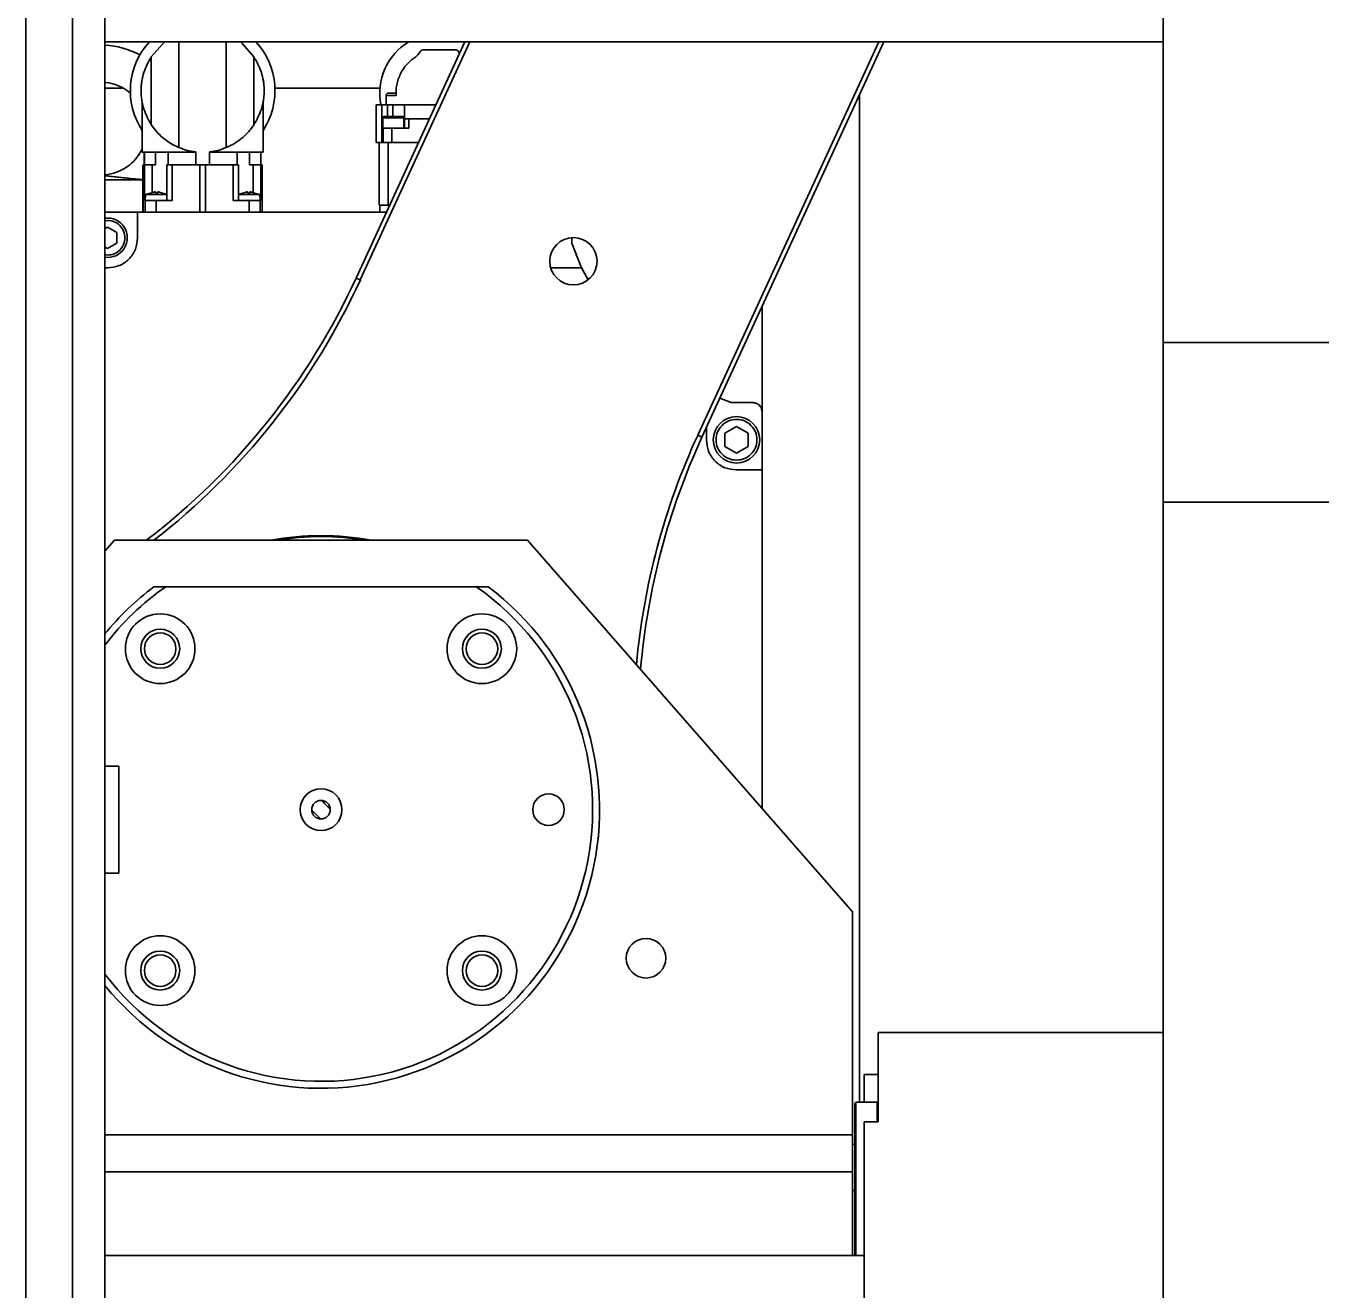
# Model space of a CAD drawing. Header units: millimetres. Extents: x -1052 to 3351, y 0 to 2015.
# Drawn here: x -358.751 to -354.624, y 1690.786 to 1694.812 of the extents above; entities that cross this region are included whole.
import ezdxf

# ---------------------------------------------------------------- set-up
doc = ezdxf.new("R2010")
doc.units = ezdxf.units.MM

msp = doc.modelspace()

# ---------------------------------------------------------------- linework, layer by layer
at = {"color": 7, "linetype": 'Continuous', "lineweight": 35}
for p, q in [((-358.7508, 1685.6647), (-358.7508, 1699.2806)), ((-358.7508, 1685.6647), (-358.7508, 1699.2806)), ((-358.6029, 1685.6377), (-358.6029, 1699.2806)), ((-358.6029, 1685.6377), (-358.6029, 1699.2806)), ((-358.4994, 1697.4982), (-358.4994, 1690.5312)), ((-358.4994, 1697.4982), (-358.4994, 1690.5312)), ((-355.1268, 1696.1521), (-355.1268, 1693.8043)), ((-355.1268, 1696.1521), (-355.1268, 1693.8043)), ((-355.1268, 1694.7617), (-358.4994, 1694.7617)), ((-355.1268, 1694.7617), (-358.4994, 1694.7617)), ((-358.3512, 1694.7138), (-358.3143, 1694.7553)), ((-358.3512, 1694.7138), (-358.3143, 1694.7553)), ((-358.3143, 1694.7553), (-358.3083, 1694.7617)), ((-358.3143, 1694.7553), (-358.3083, 1694.7617)), ((-358.2631, 1694.4248), (-358.2631, 1694.7617)), ((-358.2631, 1694.4248), (-358.2631, 1694.7617)), ((-358.1123, 1694.4248), (-358.1123, 1694.7617)), ((-358.1123, 1694.4248), (-358.1123, 1694.7617)), ((-358.0611, 1694.7553), (-358.0671, 1694.7617)), ((-358.0611, 1694.7553), (-358.0671, 1694.7617)), ((-358.0611, 1694.7553), (-358.0242, 1694.7138)), ((-358.0611, 1694.7553), (-358.0242, 1694.7138)), ((-357.6987, 1694.0092), (-357.3523, 1694.7617)), ((-357.6987, 1694.0092), (-357.3523, 1694.7617)), ((-357.336, 1694.7617), (-357.6853, 1694.003)), ((-357.336, 1694.7617), (-357.6853, 1694.003)), ((-356.6104, 1693.5082), (-356.0333, 1694.7617)), ((-356.6104, 1693.5082), (-356.0333, 1694.7617)), ((-356.017, 1694.7617), (-356.5969, 1693.502)), ((-356.017, 1694.7617), (-356.5969, 1693.502)), ((-358.3512, 1694.7138), (-358.3512, 1694.4975)), ((-358.3512, 1694.7138), (-358.3512, 1694.4975)), ((-358.0242, 1694.4975), (-358.0242, 1694.7138)), ((-358.0242, 1694.4975), (-358.0242, 1694.7138)), ((-357.5018, 1694.72), (-357.4947, 1694.7302)), ((-357.5018, 1694.72), (-357.4947, 1694.7302)), ((-357.372, 1694.7302), (-357.3689, 1694.7257)), ((-357.372, 1694.7302), (-357.3689, 1694.7257)), ((-358.4402, 1694.6138), (-358.4994, 1694.6138)), ((-358.4402, 1694.6138), (-358.4994, 1694.6138)), ((-357.6228, 1694.6138), (-357.9575, 1694.6138)), ((-357.6228, 1694.6138), (-357.9575, 1694.6138)), ((-357.6035, 1694.5909), (-357.6035, 1694.5605)), ((-357.5714, 1694.5909), (-357.6035, 1694.5909)), ((-357.6035, 1694.5909), (-357.6035, 1694.5605)), ((-357.5714, 1694.5909), (-357.6035, 1694.5909)), ((-356.0947, 1691.3841), (-356.0947, 1694.593)), ((-356.0947, 1691.3841), (-356.0947, 1694.593)), ((-358.38, 1694.5678), (-358.38, 1694.4096)), ((-358.38, 1694.5678), (-358.38, 1694.4096)), ((-357.9954, 1694.4096), (-357.9954, 1694.5678)), ((-357.9954, 1694.4096), (-357.9954, 1694.5678)), ((-357.6353, 1694.5605), (-357.6353, 1694.4407)), ((-357.6168, 1694.5605), (-357.6353, 1694.5605)), ((-357.6353, 1694.5605), (-357.6353, 1694.4407)), ((-357.6168, 1694.5605), (-357.6353, 1694.5605)), ((-357.619, 1694.5606), (-357.619, 1694.5605)), ((-357.619, 1694.5606), (-357.619, 1694.5605)), ((-357.6168, 1694.5162), (-357.6168, 1694.5605)), ((-357.5988, 1694.5605), (-357.6168, 1694.5605)), ((-357.6168, 1694.5162), (-357.6168, 1694.5605)), ((-357.5988, 1694.5605), (-357.6168, 1694.5605)), ((-357.5988, 1694.5236), (-357.5988, 1694.5605)), ((-357.5988, 1694.5605), (-357.5822, 1694.5605)), ((-357.5988, 1694.5236), (-357.5988, 1694.5605)), ((-357.5988, 1694.5605), (-357.5822, 1694.5605)), ((-357.5822, 1694.5605), (-357.5822, 1694.5236)), ((-357.5822, 1694.5605), (-357.5813, 1694.5605)), ((-357.5822, 1694.5605), (-357.5822, 1694.5236)), ((-357.5822, 1694.5605), (-357.5813, 1694.5605)), ((-357.5813, 1694.5236), (-357.5813, 1694.5605)), ((-357.5813, 1694.5236), (-357.5813, 1694.5605)), ((-357.5443, 1694.5162), (-357.5443, 1694.5605)), ((-357.5443, 1694.5162), (-357.5443, 1694.5605)), ((-357.6168, 1694.5162), (-357.6168, 1694.4407)), ((-357.6168, 1694.5162), (-357.6168, 1694.4407)), ((-357.6165, 1694.4866), (-357.6165, 1694.5162)), ((-357.6165, 1694.4866), (-357.6165, 1694.5162)), ((-357.6131, 1694.5199), (-357.6131, 1694.4861)), ((-357.5465, 1694.5199), (-357.6131, 1694.5199)), ((-357.6131, 1694.5199), (-357.6131, 1694.4861)), ((-357.5465, 1694.5199), (-357.6131, 1694.5199)), ((-357.5465, 1694.4861), (-357.5465, 1694.5199)), ((-357.5465, 1694.4861), (-357.5465, 1694.5199)), ((-357.5443, 1694.5162), (-357.5443, 1694.4866)), ((-357.5443, 1694.5162), (-357.5443, 1694.4866)), ((-357.5305, 1694.5162), (-357.5305, 1694.4866)), ((-357.4653, 1694.5162), (-357.5305, 1694.5162)), ((-357.5305, 1694.5162), (-357.5305, 1694.4866)), ((-357.4653, 1694.5162), (-357.5305, 1694.5162)), ((-357.6157, 1694.4866), (-357.6165, 1694.4866)), ((-357.6157, 1694.4866), (-357.6165, 1694.4866)), ((-357.6127, 1694.4407), (-357.6127, 1694.4866)), ((-357.6127, 1694.4866), (-357.6127, 1694.4866)), ((-357.6127, 1694.4407), (-357.6127, 1694.4866)), ((-357.6127, 1694.4866), (-357.6127, 1694.4866)), ((-357.5852, 1694.4407), (-357.5852, 1694.4866)), ((-357.5847, 1694.4866), (-357.5852, 1694.4866)), ((-357.5852, 1694.4407), (-357.5852, 1694.4866)), ((-357.5847, 1694.4866), (-357.5852, 1694.4866)), ((-357.5847, 1694.4866), (-357.5795, 1694.4866)), ((-357.5847, 1694.4866), (-357.5795, 1694.4866)), ((-357.5306, 1694.4866), (-357.5795, 1694.4866)), ((-357.5306, 1694.4866), (-357.5795, 1694.4866)), ((-357.6256, 1694.4407), (-357.6353, 1694.4407)), ((-357.6256, 1694.4407), (-357.6353, 1694.4407)), ((-357.6256, 1694.241), (-357.6256, 1694.4407)), ((-357.6256, 1694.241), (-357.6256, 1694.4407)), ((-357.5961, 1694.241), (-357.5961, 1694.4407)), ((-357.5001, 1694.4407), (-357.5961, 1694.4407)), ((-357.5961, 1694.241), (-357.5961, 1694.4407)), ((-357.5001, 1694.4407), (-357.5961, 1694.4407)), ((-358.3745, 1694.3697), (-358.3745, 1694.4097)), ((-358.3745, 1694.3697), (-358.3745, 1694.4097)), ((-358.3734, 1694.4097), (-358.3734, 1694.3697)), ((-358.3734, 1694.4097), (-358.3734, 1694.3697)), ((-358.3375, 1694.3697), (-358.3375, 1694.4097)), ((-358.3375, 1694.3697), (-358.3375, 1694.4097)), ((-358.2973, 1694.3697), (-358.2973, 1694.4097)), ((-358.2973, 1694.3697), (-358.2973, 1694.4097)), ((-358.2099, 1694.3697), (-358.2099, 1694.4109)), ((-358.2099, 1694.3697), (-358.2099, 1694.4109)), ((-358.1655, 1694.4109), (-358.1655, 1694.3697)), ((-358.1655, 1694.4109), (-358.1655, 1694.3697)), ((-358.0781, 1694.3697), (-358.0781, 1694.4097)), ((-358.0781, 1694.3697), (-358.0781, 1694.4097)), ((-358.0379, 1694.4097), (-358.0379, 1694.3697)), ((-358.0379, 1694.4097), (-358.0379, 1694.3697)), ((-358.0021, 1694.3697), (-358.0021, 1694.4097)), ((-358.0021, 1694.3697), (-358.0021, 1694.4097)), ((-358.3778, 1694.3698), (-358.3778, 1694.2189)), ((-358.3778, 1694.3698), (-358.3778, 1694.2189)), ((-358.3776, 1694.3697), (-358.3776, 1694.2189)), ((-358.3735, 1694.3697), (-358.3776, 1694.3697)), ((-358.3776, 1694.3697), (-358.3776, 1694.2189)), ((-358.3735, 1694.3697), (-358.3776, 1694.3697)), ((-358.3735, 1694.2558), (-358.3735, 1694.3697)), ((-358.3735, 1694.2558), (-358.3735, 1694.3697)), ((-358.3375, 1694.3697), (-358.3488, 1694.3697)), ((-358.3488, 1694.281), (-358.3488, 1694.3697)), ((-358.3375, 1694.3697), (-358.3488, 1694.3697)), ((-358.3488, 1694.281), (-358.3488, 1694.3697)), ((-358.3016, 1694.3698), (-358.3016, 1694.2558)), ((-358.3016, 1694.3698), (-358.3016, 1694.2558)), ((-358.2099, 1694.3697), (-358.2847, 1694.3697)), ((-358.2847, 1694.3697), (-358.2847, 1694.2558)), ((-358.2099, 1694.3697), (-358.2847, 1694.3697)), ((-358.2847, 1694.3697), (-358.2847, 1694.2558)), ((-358.2099, 1694.3697), (-358.1877, 1694.3697)), ((-358.2099, 1694.3697), (-358.1877, 1694.3697)), ((-358.1966, 1694.2189), (-358.1966, 1694.3697)), ((-358.1966, 1694.2189), (-358.1966, 1694.3697)), ((-358.1655, 1694.3697), (-358.1877, 1694.3697)), ((-358.1655, 1694.3697), (-358.1877, 1694.3697)), ((-358.1789, 1694.3697), (-358.1789, 1694.2189)), ((-358.1789, 1694.3697), (-358.1789, 1694.2189)), ((-358.0908, 1694.3697), (-358.1655, 1694.3697)), ((-358.0908, 1694.3697), (-358.1655, 1694.3697)), ((-358.0908, 1694.2558), (-358.0908, 1694.3697)), ((-358.0908, 1694.2558), (-358.0908, 1694.3697)), ((-358.0738, 1694.2558), (-358.0738, 1694.3698)), ((-358.0738, 1694.2558), (-358.0738, 1694.3698)), ((-358.0267, 1694.3697), (-358.0379, 1694.3697)), ((-358.0267, 1694.3697), (-358.0379, 1694.3697)), ((-358.0267, 1694.3697), (-358.0267, 1694.281)), ((-358.0267, 1694.3697), (-358.0267, 1694.281)), ((-357.9979, 1694.3697), (-358.002, 1694.3697)), ((-358.002, 1694.3697), (-358.002, 1694.2558)), ((-357.9979, 1694.3697), (-358.002, 1694.3697)), ((-358.002, 1694.3697), (-358.002, 1694.2558)), ((-357.9979, 1694.2189), (-357.9979, 1694.3697)), ((-357.9979, 1694.2189), (-357.9979, 1694.3697)), ((-357.9977, 1694.2189), (-357.9977, 1694.3698)), ((-357.9977, 1694.2189), (-357.9977, 1694.3698)), ((-358.3775, 1694.3224), (-358.4994, 1694.3224)), ((-358.3775, 1694.3224), (-358.4994, 1694.3224)), ((-358.3695, 1694.2751), (-358.3711, 1694.2558)), ((-358.3695, 1694.2751), (-358.3711, 1694.2558)), ((-358.3534, 1694.2798), (-358.3695, 1694.2751)), ((-358.3534, 1694.2798), (-358.3695, 1694.2751)), ((-358.3016, 1694.2751), (-358.3695, 1694.2751)), ((-358.3016, 1694.2751), (-358.3695, 1694.2751)), ((-358.3534, 1694.2797), (-358.3534, 1694.2798)), ((-358.3534, 1694.2797), (-358.3534, 1694.2798)), ((-358.338, 1694.2838), (-358.338, 1694.2797)), ((-358.338, 1694.2838), (-358.338, 1694.2797)), ((-358.3303, 1694.2797), (-358.338, 1694.2797)), ((-358.3303, 1694.2797), (-358.338, 1694.2797)), ((-358.3303, 1694.2838), (-358.3303, 1694.2797)), ((-358.3303, 1694.2838), (-358.3303, 1694.2797)), ((-358.3016, 1694.2759), (-358.3149, 1694.2798)), ((-358.3149, 1694.2798), (-358.3149, 1694.2797)), ((-358.3016, 1694.2759), (-358.3149, 1694.2798)), ((-358.3149, 1694.2798), (-358.3149, 1694.2797)), ((-358.0605, 1694.2798), (-358.0738, 1694.2759)), ((-358.0605, 1694.2798), (-358.0738, 1694.2759)), ((-358.006, 1694.2751), (-358.0738, 1694.2751)), ((-358.006, 1694.2751), (-358.0738, 1694.2751)), ((-358.0451, 1694.2838), (-358.0451, 1694.2797)), ((-358.0451, 1694.2838), (-358.0451, 1694.2797)), ((-358.0413, 1694.2798), (-358.0451, 1694.2797)), ((-358.0413, 1694.2798), (-358.0451, 1694.2797)), ((-358.0374, 1694.2797), (-358.0413, 1694.2798)), ((-358.0374, 1694.2797), (-358.0413, 1694.2798)), ((-358.0374, 1694.2838), (-358.0374, 1694.2797)), ((-358.0374, 1694.2838), (-358.0374, 1694.2797)), ((-358.006, 1694.2751), (-358.022, 1694.2798)), ((-358.006, 1694.2751), (-358.022, 1694.2798)), ((-358.0043, 1694.2558), (-358.006, 1694.2751)), ((-358.0043, 1694.2558), (-358.006, 1694.2751)), ((-358.4994, 1694.2189), (-357.6022, 1694.2189)), ((-358.4994, 1694.2189), (-357.6022, 1694.2189)), ((-358.4994, 1694.2188), (-358.3948, 1694.2188)), ((-358.4994, 1694.2188), (-358.3948, 1694.2188)), ((-358.3948, 1694.2188), (-358.3948, 1694.1375)), ((-357.6022, 1694.2188), (-358.3948, 1694.2188)), ((-358.3948, 1694.2188), (-358.3948, 1694.1375)), ((-357.6022, 1694.2188), (-358.3948, 1694.2188)), ((-358.3712, 1694.2558), (-358.3735, 1694.2558)), ((-358.3712, 1694.2558), (-358.3735, 1694.2558)), ((-358.3359, 1694.2558), (-358.3711, 1694.2558)), ((-358.3711, 1694.2189), (-358.3711, 1694.2558)), ((-358.3359, 1694.2558), (-358.3711, 1694.2558)), ((-358.3711, 1694.2189), (-358.3711, 1694.2558)), ((-358.3359, 1694.2189), (-358.3359, 1694.2558)), ((-358.3359, 1694.2558), (-358.3359, 1694.2558)), ((-358.2847, 1694.2558), (-358.3359, 1694.2558)), ((-358.3359, 1694.2189), (-358.3359, 1694.2558)), ((-358.3359, 1694.2558), (-358.3359, 1694.2558)), ((-358.2847, 1694.2558), (-358.3359, 1694.2558)), ((-358.0413, 1694.2558), (-358.0908, 1694.2558)), ((-358.0413, 1694.2558), (-358.0908, 1694.2558)), ((-358.0413, 1694.2558), (-358.0396, 1694.2558)), ((-358.0413, 1694.2558), (-358.0396, 1694.2558)), ((-358.0396, 1694.2189), (-358.0396, 1694.2558)), ((-358.0043, 1694.2558), (-358.0396, 1694.2558)), ((-358.0396, 1694.2189), (-358.0396, 1694.2558)), ((-358.0043, 1694.2558), (-358.0396, 1694.2558)), ((-358.0043, 1694.2558), (-358.0043, 1694.2558)), ((-358.0043, 1694.2189), (-358.0043, 1694.2558)), ((-358.002, 1694.2558), (-358.0043, 1694.2558)), ((-358.0043, 1694.2558), (-358.0043, 1694.2558)), ((-358.0043, 1694.2189), (-358.0043, 1694.2558)), ((-358.002, 1694.2558), (-358.0043, 1694.2558)), ((-357.6234, 1694.2189), (-357.6234, 1694.241)), ((-357.6234, 1694.2189), (-357.6234, 1694.241)), ((-357.592, 1694.241), (-357.5961, 1694.241)), ((-357.592, 1694.241), (-357.5961, 1694.241)), ((-358.4994, 1694.1913), (-358.491, 1694.193)), ((-358.4994, 1694.1913), (-358.491, 1694.193)), ((-358.4994, 1694.1668), (-358.491, 1694.1717)), ((-358.4994, 1694.1668), (-358.491, 1694.1717)), ((-358.491, 1694.1717), (-358.4614, 1694.1546)), ((-358.491, 1694.1717), (-358.4614, 1694.1546)), ((-358.4614, 1694.1546), (-358.4614, 1694.1204)), ((-358.4614, 1694.1546), (-358.4614, 1694.1204)), ((-357.0118, 1694.1379), (-357.0118, 1694.1204)), ((-357.0118, 1694.1379), (-357.0118, 1694.1204)), ((-357.0117, 1694.138), (-357.0117, 1694.1204)), ((-357.0117, 1694.138), (-357.0117, 1694.1204)), ((-358.491, 1694.1033), (-358.4994, 1694.1082)), ((-358.491, 1694.1033), (-358.4994, 1694.1082)), ((-358.4614, 1694.1204), (-358.491, 1694.1033)), ((-358.4614, 1694.1204), (-358.491, 1694.1033)), ((-357.0118, 1694.1204), (-356.9802, 1694.0413)), ((-357.0118, 1694.1204), (-356.9802, 1694.0413)), ((-357.0117, 1694.1204), (-356.9951, 1694.0787)), ((-357.0117, 1694.1204), (-356.9951, 1694.0787)), ((-358.491, 1694.082), (-358.4994, 1694.0837)), ((-358.491, 1694.082), (-358.4994, 1694.0837)), ((-358.491, 1694.0413), (-358.4994, 1694.0413)), ((-358.491, 1694.0413), (-358.4994, 1694.0413)), ((-356.9802, 1694.0413), (-357.0788, 1694.0413)), ((-356.9802, 1694.0413), (-357.0788, 1694.0413)), ((-356.981, 1694.0433), (-356.9714, 1694.025)), ((-356.981, 1694.0433), (-356.9714, 1694.025)), ((-356.9599, 1694.0035), (-356.9802, 1694.0413)), ((-356.9599, 1694.0035), (-356.9802, 1694.0413)), ((-357.6987, 1694.0092), (-357.6853, 1694.003)), ((-357.6987, 1694.0092), (-357.6853, 1694.003)), ((-356.4054, 1693.9181), (-356.4054, 1693.5827)), ((-356.4054, 1693.9181), (-356.4054, 1693.5827)), ((-356.4053, 1693.5832), (-356.4053, 1693.9182)), ((-356.4053, 1693.5832), (-356.4053, 1693.9182)), ((-355.1268, 1693.8043), (-354.4612, 1693.8043)), ((-355.1268, 1693.2956), (-355.1268, 1693.8043)), ((-355.1268, 1693.8043), (-354.4612, 1693.8043)), ((-355.1268, 1693.2956), (-355.1268, 1693.8043)), ((-356.5395, 1693.6267), (-356.5038, 1693.6125)), ((-356.5395, 1693.6267), (-356.5038, 1693.6125)), ((-356.5038, 1693.6125), (-356.4348, 1693.6125)), ((-356.5038, 1693.6125), (-356.4348, 1693.6125)), ((-356.4052, 1693.5829), (-356.4052, 1693.3979)), ((-356.4052, 1693.5829), (-356.4052, 1693.3979)), ((-356.5828, 1693.5326), (-356.5828, 1693.494)), ((-356.5828, 1693.5326), (-356.5828, 1693.494)), ((-356.5236, 1693.5154), (-356.4867, 1693.5367)), ((-356.5236, 1693.5154), (-356.4867, 1693.5367)), ((-356.4867, 1693.5367), (-356.4497, 1693.5154)), ((-356.4867, 1693.5367), (-356.4497, 1693.5154)), ((-356.5969, 1693.502), (-356.6104, 1693.5082)), ((-356.5969, 1693.502), (-356.6104, 1693.5082)), ((-356.5236, 1693.4727), (-356.5236, 1693.5154)), ((-356.5236, 1693.4727), (-356.5236, 1693.5154)), ((-356.4497, 1693.5154), (-356.4497, 1693.4727)), ((-356.4497, 1693.5154), (-356.4497, 1693.4727)), ((-356.4867, 1693.4513), (-356.5236, 1693.4727)), ((-356.4867, 1693.4513), (-356.5236, 1693.4727)), ((-356.4497, 1693.4727), (-356.4867, 1693.4513)), ((-356.4497, 1693.4727), (-356.4867, 1693.4513)), ((-356.4867, 1693.3979), (-356.4053, 1693.3979)), ((-356.4867, 1693.3979), (-356.4053, 1693.3979)), ((-356.4053, 1693.3979), (-356.4053, 1692.3202)), ((-356.4053, 1693.3979), (-356.4053, 1692.3202)), ((-354.4612, 1693.2956), (-355.1268, 1693.2956)), ((-355.1268, 1693.2956), (-355.1268, 1683.8749)), ((-354.4612, 1693.2956), (-355.1268, 1693.2956)), ((-355.1268, 1693.2956), (-355.1268, 1683.8749)), ((-358.4994, 1693.1389), (-358.4688, 1693.1739)), ((-358.4994, 1693.1389), (-358.4688, 1693.1739)), ((-358.4688, 1693.1739), (-357.1523, 1693.1739)), ((-358.4688, 1693.1739), (-357.1523, 1693.1739)), ((-357.1523, 1693.1739), (-356.1169, 1691.9905)), ((-357.1523, 1693.1739), (-356.1169, 1691.9905)), ((-358.3052, 1693.026), (-357.3159, 1693.026)), ((-358.3052, 1693.026), (-357.3159, 1693.026)), ((-357.3159, 1693.026), (-357.278, 1693.026)), ((-357.3159, 1693.026), (-357.278, 1693.026)), ((-358.4994, 1692.4542), (-358.455, 1692.4542)), ((-358.4994, 1692.4542), (-358.455, 1692.4542)), ((-358.455, 1692.4542), (-358.455, 1692.114)), ((-358.455, 1692.4542), (-358.455, 1692.114)), ((-358.455, 1692.114), (-358.4994, 1692.114)), ((-358.455, 1692.114), (-358.4994, 1692.114)), ((-356.1169, 1691.2805), (-356.1169, 1691.9905)), ((-356.1169, 1691.2805), (-356.1169, 1691.9905)), ((-356.0355, 1691.6059), (-355.1268, 1691.6059)), ((-356.0355, 1691.3213), (-356.0355, 1691.6059)), ((-356.0355, 1691.6059), (-355.1268, 1691.6059)), ((-356.0355, 1691.3213), (-356.0355, 1691.6059)), ((-356.0355, 1691.4728), (-356.0799, 1691.4728)), ((-356.0799, 1691.3841), (-356.0799, 1691.4728)), ((-356.0355, 1691.4728), (-356.0799, 1691.4728)), ((-356.0799, 1691.3841), (-356.0799, 1691.4728)), ((-356.1065, 1691.3841), (-356.1095, 1691.3811)), ((-356.1065, 1691.3841), (-356.1095, 1691.3811)), ((-356.1095, 1690.8959), (-356.1095, 1691.3811)), ((-356.1095, 1690.8959), (-356.1095, 1691.3811)), ((-356.0385, 1691.3841), (-356.1065, 1691.3841)), ((-356.1065, 1691.3841), (-356.1065, 1690.8959)), ((-356.0385, 1691.3841), (-356.1065, 1691.3841)), ((-356.1065, 1691.3841), (-356.1065, 1690.8959)), ((-356.0355, 1691.3811), (-356.0385, 1691.3841)), ((-356.0385, 1691.3213), (-356.0385, 1691.3841)), ((-356.0355, 1691.3811), (-356.0385, 1691.3841)), ((-356.0385, 1691.3213), (-356.0385, 1691.3841)), ((-356.0799, 1691.3213), (-356.0799, 1690.6001)), ((-356.0799, 1691.3213), (-356.0355, 1691.3213)), ((-356.0799, 1691.3213), (-356.0799, 1690.6001)), ((-356.0799, 1691.3213), (-356.0355, 1691.3213)), ((-358.4994, 1691.2805), (-356.1169, 1691.2805)), ((-358.4994, 1691.2805), (-356.1169, 1691.2805)), ((-356.1169, 1691.1622), (-356.1169, 1691.2805)), ((-356.1169, 1691.1622), (-356.1169, 1691.2805)), ((-356.1169, 1691.2509), (-356.1095, 1691.2509)), ((-356.1169, 1691.2509), (-356.1095, 1691.2509)), ((-358.4994, 1691.1622), (-356.1169, 1691.1622)), ((-358.4994, 1691.1622), (-356.1169, 1691.1622)), ((-356.1169, 1691.1622), (-356.1169, 1690.8959)), ((-356.1169, 1691.1622), (-356.1169, 1690.8959)), ((-356.1095, 1691.103), (-356.1169, 1691.103)), ((-356.1095, 1691.103), (-356.1169, 1691.103)), ((-358.4994, 1690.8959), (-356.0799, 1690.8959)), ((-358.4994, 1690.8959), (-356.0799, 1690.8959))]:
    msp.add_line(p, q, dxfattribs=at)
for centre, radius in [((-357.0064, 1694.0627), 0.0754), ((-357.0064, 1694.0627), 0.0754), ((-356.4867, 1693.494), 0.074), ((-356.4867, 1693.494), 0.074), ((-358.323, 1692.8285), 0.1109), ((-358.323, 1692.8285), 0.1109), ((-357.298, 1692.8285), 0.1109), ((-357.298, 1692.8285), 0.1109), ((-358.323, 1692.8285), 0.0621), ((-358.323, 1692.8285), 0.0621), ((-358.323, 1692.8285), 0.0503), ((-358.323, 1692.8285), 0.0503), ((-357.298, 1692.8285), 0.0621), ((-357.298, 1692.8285), 0.0621), ((-357.298, 1692.8285), 0.0503), ((-357.298, 1692.8285), 0.0503), ((-357.8105, 1692.3159), 0.0666), ((-357.8105, 1692.3159), 0.0666), ((-357.0857, 1692.3159), 0.0503), ((-357.0857, 1692.3159), 0.0503), ((-357.8105, 1692.3159), 0.0296), ((-357.8105, 1692.3159), 0.0296), ((-358.323, 1691.8034), 0.1109), ((-358.323, 1691.8034), 0.1109), ((-357.298, 1691.8034), 0.1109), ((-357.298, 1691.8034), 0.1109), ((-358.323, 1691.8034), 0.0621), ((-358.323, 1691.8034), 0.0621), ((-357.298, 1691.8034), 0.0621), ((-357.298, 1691.8034), 0.0621), ((-356.7751, 1691.8426), 0.0629), ((-356.7751, 1691.8426), 0.0629), ((-358.323, 1691.8034), 0.0503), ((-358.323, 1691.8034), 0.0503), ((-357.298, 1691.8034), 0.0503), ((-357.298, 1691.8034), 0.0503)]:
    msp.add_circle(centre, radius, dxfattribs=at)
for centre, radius, start, end in [((-358.1877, 1694.6057), 0.2304, 137.3586, 213.4132), ((-358.1877, 1694.6057), 0.2304, 137.3586, 213.4132), ((-358.1877, 1694.6057), 0.2304, 326.5868, 42.6414), ((-358.1877, 1694.6057), 0.2304, 326.5868, 42.6414), ((-357.4333, 1694.5983), 0.1901, 120.6922, 191.4947), ((-357.4333, 1694.5983), 0.1901, 120.6922, 191.4947), ((-358.5131, 1694.4851), 0.2663, 61.9005, 87.0356), ((-358.5131, 1694.4851), 0.2663, 61.9005, 87.0356), ((-358.5131, 1694.4851), 0.1479, 49.9659, 84.6587), ((-358.5131, 1694.4851), 0.1479, 49.9659, 84.6587), ((-357.5961, 1694.5909), 0.0074, 90, 180), ((-357.5961, 1694.5909), 0.0074, 90, 180), ((-357.6094, 1694.5199), 0.0037, 90, 180), ((-357.6094, 1694.5199), 0.0037, 90, 180), ((-357.5502, 1694.5199), 0.0037, 0, 90), ((-357.5502, 1694.5199), 0.0037, 0, 90), ((-358.5131, 1694.4851), 0.1479, 275.3413, 334.1581), ((-358.5131, 1694.4851), 0.1479, 275.3413, 334.1581), ((-358.491, 1694.1375), 0.0629, 262.3044, 97.6956), ((-358.491, 1694.1375), 0.0629, 262.3044, 97.6956), ((-359.7142, 1694.937), 2.2188, 307.3791, 335.2818), ((-359.7142, 1694.937), 2.2188, 307.3791, 335.2818), ((-359.7142, 1694.937), 2.2336, 307.873, 335.2818), ((-359.7142, 1694.937), 2.2336, 307.873, 335.2818), ((-354.5814, 1692.5742), 2.2336, 155.2818, 174.7711), ((-354.5814, 1692.5742), 2.2336, 155.2818, 174.7711), ((-354.5814, 1692.5742), 2.2188, 155.2818, 175.1357), ((-354.5814, 1692.5742), 2.2188, 155.2818, 175.1357), ((-357.8105, 1692.3159), 0.8727, 90, 100.564), ((-357.8105, 1692.3159), 0.8727, 90, 100.564), ((-357.8105, 1692.3159), 0.8727, 79.436, 90), ((-357.8105, 1692.3159), 0.8727, 79.436, 90), ((-357.8105, 1692.3159), 0.8698, 90, 99.4621), ((-357.8105, 1692.3159), 0.8698, 90, 99.4621), ((-357.8105, 1692.3159), 0.8698, 80.5379, 90), ((-357.8105, 1692.3159), 0.8698, 80.5379, 90), ((-357.8105, 1692.3159), 0.8653, 124.8638, 142.7549), ((-357.8105, 1692.3159), 0.8653, 217.2451, 55.1362), ((-357.8105, 1692.3159), 0.8875, 219.0904, 53.1301), ((-357.8105, 1692.3159), 0.8875, 126.8699, 140.9096), ((-357.8105, 1692.3159), 0.8653, 124.8638, 142.7549), ((-357.8105, 1692.3159), 0.8653, 217.2451, 55.1362), ((-357.8105, 1692.3159), 0.8875, 219.0904, 53.1301), ((-357.8105, 1692.3159), 0.8875, 126.8699, 140.9096)]:
    msp.add_arc(centre, radius, start, end, dxfattribs=at)
for points, knots in [([(-358.3512, 1694.4975), (-358.36, 1694.5132), (-358.3729, 1694.5361), (-358.3807, 1694.569), (-358.3833, 1694.5893), (-358.384, 1694.6057), (-358.3833, 1694.622), (-358.3807, 1694.6423), (-358.3729, 1694.6752), (-358.36, 1694.6981), (-358.3512, 1694.7138)], [0, 0, 0, 0, 4.015082, 5.890469, 6.798183, 7.733688, 8.669144, 9.576905, 11.45225, 15.467367, 15.467367, 15.467367, 15.467367]), ([(-358.3512, 1694.4975), (-358.36, 1694.5132), (-358.3729, 1694.5361), (-358.3807, 1694.569), (-358.3833, 1694.5893), (-358.384, 1694.6057), (-358.3833, 1694.622), (-358.3807, 1694.6423), (-358.3729, 1694.6752), (-358.36, 1694.6981), (-358.3512, 1694.7138)], [0, 0, 0, 0, 4.015082, 5.890469, 6.798183, 7.733688, 8.669144, 9.576905, 11.45225, 15.467367, 15.467367, 15.467367, 15.467367]), ([(-358.0242, 1694.7138), (-358.0154, 1694.6981), (-358.0025, 1694.6752), (-357.9948, 1694.6423), (-357.9922, 1694.622), (-357.9915, 1694.6057), (-357.9922, 1694.5893), (-357.9948, 1694.569), (-358.0025, 1694.5361), (-358.0154, 1694.5132), (-358.0242, 1694.4975)], [0, 0, 0, 0, 4.015117, 5.890465, 6.798224, 7.73368, 8.669185, 9.576898, 11.452288, 15.467369, 15.467369, 15.467369, 15.467369]), ([(-358.0242, 1694.7138), (-358.0154, 1694.6981), (-358.0025, 1694.6752), (-357.9948, 1694.6423), (-357.9922, 1694.622), (-357.9915, 1694.6057), (-357.9922, 1694.5893), (-357.9948, 1694.569), (-358.0025, 1694.5361), (-358.0154, 1694.5132), (-358.0242, 1694.4975)], [0, 0, 0, 0, 4.015117, 5.890465, 6.798224, 7.73368, 8.669185, 9.576898, 11.452288, 15.467369, 15.467369, 15.467369, 15.467369]), ([(-357.5062, 1694.7158), (-357.516, 1694.7086), (-357.5358, 1694.6941), (-357.5563, 1694.6647), (-357.5675, 1694.6358), (-357.5717, 1694.6102), (-357.5715, 1694.5972), (-357.5714, 1694.5909)], [0, 0, 0, 0, 2.50878, 5.039583, 7.555206, 8.799618, 9.993466, 9.993466, 9.993466, 9.993466]), ([(-357.5062, 1694.7158), (-357.516, 1694.7086), (-357.5358, 1694.6941), (-357.5563, 1694.6647), (-357.5675, 1694.6358), (-357.5717, 1694.6102), (-357.5715, 1694.5972), (-357.5714, 1694.5909)], [0, 0, 0, 0, 2.50878, 5.039583, 7.555206, 8.799618, 9.993466, 9.993466, 9.993466, 9.993466]), ([(-357.5062, 1694.7158), (-357.5053, 1694.7164), (-357.5037, 1694.7176), (-357.5024, 1694.7192), (-357.5018, 1694.72)], [0, 0, 0, 0, 0.2100292, 0.4089631, 0.4089631, 0.4089631, 0.4089631]), ([(-357.5062, 1694.7158), (-357.5053, 1694.7164), (-357.5037, 1694.7176), (-357.5024, 1694.7192), (-357.5018, 1694.72)], [0, 0, 0, 0, 0.2100292, 0.4089631, 0.4089631, 0.4089631, 0.4089631]), ([(-357.4947, 1694.7302), (-357.494, 1694.7311), (-357.4925, 1694.7329), (-357.4902, 1694.7345), (-357.4879, 1694.7356), (-357.4857, 1694.7364), (-357.4837, 1694.7365), (-357.4826, 1694.7366)], [0, 0, 0, 0, 0.2156937, 0.4782254, 0.5662805, 0.7242734, 0.9631721, 0.9631721, 0.9631721, 0.9631721]), ([(-357.4947, 1694.7302), (-357.494, 1694.7311), (-357.4925, 1694.7329), (-357.4902, 1694.7345), (-357.4879, 1694.7356), (-357.4857, 1694.7364), (-357.4837, 1694.7365), (-357.4826, 1694.7366)], [0, 0, 0, 0, 0.2156937, 0.4782254, 0.5662805, 0.7242734, 0.9631721, 0.9631721, 0.9631721, 0.9631721]), ([(-357.3841, 1694.7366), (-357.4005, 1694.7366), (-357.4333, 1694.7366), (-357.4662, 1694.7366), (-357.4826, 1694.7366)], [0, 0, 0, 0, 3.326863, 6.653734, 6.653734, 6.653734, 6.653734]), ([(-357.3841, 1694.7366), (-357.4005, 1694.7366), (-357.4333, 1694.7366), (-357.4662, 1694.7366), (-357.4826, 1694.7366)], [0, 0, 0, 0, 3.326863, 6.653734, 6.653734, 6.653734, 6.653734]), ([(-357.3841, 1694.7366), (-357.383, 1694.7365), (-357.381, 1694.7364), (-357.3787, 1694.7356), (-357.3765, 1694.7345), (-357.3741, 1694.7329), (-357.3727, 1694.7311), (-357.372, 1694.7302)], [0, 0, 0, 0, 0.2388901, 0.3968616, 0.4849457, 0.7474273, 0.9631831, 0.9631831, 0.9631831, 0.9631831]), ([(-357.3841, 1694.7366), (-357.383, 1694.7365), (-357.381, 1694.7364), (-357.3787, 1694.7356), (-357.3765, 1694.7345), (-357.3741, 1694.7329), (-357.3727, 1694.7311), (-357.372, 1694.7302)], [0, 0, 0, 0, 0.2388901, 0.3968616, 0.4849457, 0.7474273, 0.9631831, 0.9631831, 0.9631831, 0.9631831]), ([(-357.5716, 1694.5983), (-357.5787, 1694.5983), (-357.5928, 1694.5983), (-357.595, 1694.5983), (-357.5961, 1694.5983)], [0, 0, 0, 0, 0.825003, 1.650006, 1.650006, 1.650006, 1.650006]), ([(-357.5716, 1694.5983), (-357.5787, 1694.5983), (-357.5928, 1694.5983), (-357.595, 1694.5983), (-357.5961, 1694.5983)], [0, 0, 0, 0, 0.825003, 1.650006, 1.650006, 1.650006, 1.650006]), ([(-357.5813, 1694.5605), (-357.5764, 1694.5605), (-357.5667, 1694.5605), (-357.5545, 1694.5605), (-357.546, 1694.5605), (-357.5448, 1694.5605), (-357.5443, 1694.5605)], [0, 0, 0, 0, 0.625005, 1.250005, 1.875005, 2.500005, 2.500005, 2.500005, 2.500005]), ([(-357.5813, 1694.5605), (-357.5764, 1694.5605), (-357.5667, 1694.5605), (-357.5545, 1694.5605), (-357.546, 1694.5605), (-357.5448, 1694.5605), (-357.5443, 1694.5605)], [0, 0, 0, 0, 0.625005, 1.250005, 1.875005, 2.500005, 2.500005, 2.500005, 2.500005]), ([(-357.5443, 1694.5605), (-357.5273, 1694.5605), (-357.4968, 1694.5605), (-357.4609, 1694.5605), (-357.4449, 1694.5605)], [0, 0, 0, 0, 3.727935, 6.717958, 6.717958, 6.717958, 6.717958]), ([(-357.5443, 1694.5605), (-357.5273, 1694.5605), (-357.4968, 1694.5605), (-357.4609, 1694.5605), (-357.4449, 1694.5605)], [0, 0, 0, 0, 3.727935, 6.717958, 6.717958, 6.717958, 6.717958]), ([(-357.6165, 1694.5162), (-357.6163, 1694.5162), (-357.6158, 1694.5162), (-357.6138, 1694.5162), (-357.6131, 1694.5162)], [0, 0, 0, 0, 0.1437584, 0.2345741, 0.2345741, 0.2345741, 0.2345741]), ([(-357.6165, 1694.5162), (-357.6163, 1694.5162), (-357.6158, 1694.5162), (-357.6138, 1694.5162), (-357.6131, 1694.5162)], [0, 0, 0, 0, 0.1437584, 0.2345741, 0.2345741, 0.2345741, 0.2345741]), ([(-357.5502, 1694.5236), (-357.5506, 1694.5236), (-357.5515, 1694.5236), (-357.5584, 1694.5236), (-357.5682, 1694.5236), (-357.5798, 1694.5236), (-357.5914, 1694.5236), (-357.6012, 1694.5236), (-357.608, 1694.5236), (-357.6089, 1694.5236), (-357.6094, 1694.5236)], [0, 0, 0, 0, 0.500002, 1.000002, 1.500003, 2.000005, 2.500007, 3.000003, 3.500006, 4.000008, 4.000008, 4.000008, 4.000008]), ([(-357.5502, 1694.5236), (-357.5506, 1694.5236), (-357.5515, 1694.5236), (-357.5584, 1694.5236), (-357.5682, 1694.5236), (-357.5798, 1694.5236), (-357.5914, 1694.5236), (-357.6012, 1694.5236), (-357.608, 1694.5236), (-357.6089, 1694.5236), (-357.6094, 1694.5236)], [0, 0, 0, 0, 0.500002, 1.000002, 1.500003, 2.000005, 2.500007, 3.000003, 3.500006, 4.000008, 4.000008, 4.000008, 4.000008]), ([(-357.5305, 1694.5162), (-357.5324, 1694.5162), (-357.536, 1694.5162), (-357.5405, 1694.5162), (-357.5437, 1694.5162), (-357.5441, 1694.5162), (-357.5443, 1694.5162)], [0, 0, 0, 0, 0.2323371, 0.4646715, 0.6970087, 0.9293407, 0.9293407, 0.9293407, 0.9293407]), ([(-357.5305, 1694.5162), (-357.5324, 1694.5162), (-357.536, 1694.5162), (-357.5405, 1694.5162), (-357.5437, 1694.5162), (-357.5441, 1694.5162), (-357.5443, 1694.5162)], [0, 0, 0, 0, 0.2323371, 0.4646715, 0.6970087, 0.9293407, 0.9293407, 0.9293407, 0.9293407]), ([(-358.2631, 1694.4248), (-358.2693, 1694.4276), (-358.2821, 1694.4333), (-358.2996, 1694.4443), (-358.3177, 1694.4583), (-358.3357, 1694.476), (-358.3459, 1694.4902), (-358.3512, 1694.4975)], [0, 0, 0, 0, 1.252059, 2.577881, 3.984139, 5.825805, 7.835973, 7.835973, 7.835973, 7.835973]), ([(-358.2631, 1694.4248), (-358.2693, 1694.4276), (-358.2821, 1694.4333), (-358.2996, 1694.4443), (-358.3177, 1694.4583), (-358.3357, 1694.476), (-358.3459, 1694.4902), (-358.3512, 1694.4975)], [0, 0, 0, 0, 1.252059, 2.577881, 3.984139, 5.825805, 7.835973, 7.835973, 7.835973, 7.835973]), ([(-358.0242, 1694.4975), (-358.0278, 1694.4925), (-358.0346, 1694.4828), (-358.0466, 1694.4693), (-358.0626, 1694.4542), (-358.0836, 1694.4383), (-358.103, 1694.4292), (-358.1123, 1694.4248)], [0, 0, 0, 0, 1.359808, 2.643724, 3.853813, 5.931557, 7.835696, 7.835696, 7.835696, 7.835696]), ([(-358.0242, 1694.4975), (-358.0278, 1694.4925), (-358.0346, 1694.4828), (-358.0466, 1694.4693), (-358.0626, 1694.4542), (-358.0836, 1694.4383), (-358.103, 1694.4292), (-358.1123, 1694.4248)], [0, 0, 0, 0, 1.359808, 2.643724, 3.853813, 5.931557, 7.835696, 7.835696, 7.835696, 7.835696]), ([(-357.5852, 1694.4866), (-357.5887, 1694.4866), (-357.5957, 1694.4866), (-357.6045, 1694.4866), (-357.6108, 1694.4866), (-357.612, 1694.4866), (-357.6127, 1694.4866)], [0, 0, 0, 0, 0.463417, 0.926838, 1.390261, 1.853682, 1.853682, 1.853682, 1.853682]), ([(-357.5852, 1694.4866), (-357.5887, 1694.4866), (-357.5957, 1694.4866), (-357.6045, 1694.4866), (-357.6108, 1694.4866), (-357.612, 1694.4866), (-357.6127, 1694.4866)], [0, 0, 0, 0, 0.463417, 0.926838, 1.390261, 1.853682, 1.853682, 1.853682, 1.853682]), ([(-358.2099, 1694.4109), (-358.219, 1694.4123), (-358.2376, 1694.4151), (-358.2545, 1694.4215), (-358.2631, 1694.4248)], [0, 0, 0, 0, 1.821202, 3.728863, 3.728863, 3.728863, 3.728863]), ([(-358.2099, 1694.4109), (-358.219, 1694.4123), (-358.2376, 1694.4151), (-358.2545, 1694.4215), (-358.2631, 1694.4248)], [0, 0, 0, 0, 1.821202, 3.728863, 3.728863, 3.728863, 3.728863]), ([(-358.1123, 1694.4248), (-358.1209, 1694.4215), (-358.1378, 1694.4151), (-358.1564, 1694.4123), (-358.1655, 1694.4109)], [0, 0, 0, 0, 1.907647, 3.728863, 3.728863, 3.728863, 3.728863]), ([(-358.1123, 1694.4248), (-358.1209, 1694.4215), (-358.1378, 1694.4151), (-358.1564, 1694.4123), (-358.1655, 1694.4109)], [0, 0, 0, 0, 1.907647, 3.728863, 3.728863, 3.728863, 3.728863]), ([(-357.5961, 1694.4407), (-357.5999, 1694.4407), (-357.6077, 1694.4407), (-357.6175, 1694.4407), (-357.6243, 1694.4407), (-357.6252, 1694.4407), (-357.6256, 1694.4407)], [0, 0, 0, 0, 0.499999, 0.999995, 1.499992, 1.999989, 1.999989, 1.999989, 1.999989]), ([(-357.5961, 1694.4407), (-357.5999, 1694.4407), (-357.6077, 1694.4407), (-357.6175, 1694.4407), (-357.6243, 1694.4407), (-357.6252, 1694.4407), (-357.6256, 1694.4407)], [0, 0, 0, 0, 0.499999, 0.999995, 1.499992, 1.999989, 1.999989, 1.999989, 1.999989]), ([(-358.2099, 1694.4097), (-358.2214, 1694.4097), (-358.2444, 1694.4097), (-358.2769, 1694.4097), (-358.3065, 1694.4097), (-358.3321, 1694.4097), (-358.353, 1694.4097), (-358.3684, 1694.4097), (-358.3782, 1694.4097), (-358.3794, 1694.4097), (-358.38, 1694.4097)], [0, 0, 0, 0, 1.4375, 2.874996, 4.312489, 5.749988, 7.187489, 8.624989, 10.06249, 11.499986, 11.499986, 11.499986, 11.499986]), ([(-358.2099, 1694.4097), (-358.2214, 1694.4097), (-358.2444, 1694.4097), (-358.2769, 1694.4097), (-358.3065, 1694.4097), (-358.3321, 1694.4097), (-358.353, 1694.4097), (-358.3684, 1694.4097), (-358.3782, 1694.4097), (-358.3794, 1694.4097), (-358.38, 1694.4097)], [0, 0, 0, 0, 1.4375, 2.874996, 4.312489, 5.749988, 7.187489, 8.624989, 10.06249, 11.499986, 11.499986, 11.499986, 11.499986]), ([(-357.9954, 1694.4097), (-357.996, 1694.4097), (-357.9973, 1694.4097), (-358.0071, 1694.4097), (-358.0224, 1694.4097), (-358.0433, 1694.4097), (-358.069, 1694.4097), (-358.0985, 1694.4097), (-358.131, 1694.4097), (-358.154, 1694.4097), (-358.1655, 1694.4097)], [0, 0, 0, 0, 1.437498, 2.875001, 4.312499, 5.750001, 7.187501, 8.625003, 10.0625, 11.500001, 11.500001, 11.500001, 11.500001]), ([(-357.9954, 1694.4097), (-357.996, 1694.4097), (-357.9973, 1694.4097), (-358.0071, 1694.4097), (-358.0224, 1694.4097), (-358.0433, 1694.4097), (-358.069, 1694.4097), (-358.0985, 1694.4097), (-358.131, 1694.4097), (-358.154, 1694.4097), (-358.1655, 1694.4097)], [0, 0, 0, 0, 1.437498, 2.875001, 4.312499, 5.750001, 7.187501, 8.625003, 10.0625, 11.500001, 11.500001, 11.500001, 11.500001]), ([(-358.3735, 1694.3697), (-358.3733, 1694.3697), (-358.373, 1694.3697), (-358.3712, 1694.3697), (-358.3686, 1694.3697), (-358.3653, 1694.3697), (-358.3614, 1694.3697), (-358.3571, 1694.3697), (-358.3528, 1694.3697), (-358.3501, 1694.3697), (-358.3488, 1694.3697)], [0, 0, 0, 0, 0.209018, 0.418033, 0.627052, 0.836076, 1.045087, 1.254113, 1.463125, 1.672149, 1.672149, 1.672149, 1.672149]), ([(-358.3735, 1694.3697), (-358.3733, 1694.3697), (-358.373, 1694.3697), (-358.3712, 1694.3697), (-358.3686, 1694.3697), (-358.3653, 1694.3697), (-358.3614, 1694.3697), (-358.3571, 1694.3697), (-358.3528, 1694.3697), (-358.3501, 1694.3697), (-358.3488, 1694.3697)], [0, 0, 0, 0, 0.209018, 0.418033, 0.627052, 0.836076, 1.045087, 1.254113, 1.463125, 1.672149, 1.672149, 1.672149, 1.672149]), ([(-358.2847, 1694.3697), (-358.2861, 1694.3697), (-358.289, 1694.3697), (-358.2929, 1694.3697), (-358.2964, 1694.3697), (-358.2991, 1694.3697), (-358.3009, 1694.3697), (-358.3017, 1694.3697), (-358.3015, 1694.3697), (-358.3015, 1694.3697)], [0, 0, 0, 0, 0.181161, 0.362319, 0.543483, 0.724638, 0.905801, 1.086959, 1.144633, 1.144633, 1.144633, 1.144633]), ([(-358.2847, 1694.3697), (-358.2861, 1694.3697), (-358.289, 1694.3697), (-358.2929, 1694.3697), (-358.2964, 1694.3697), (-358.2991, 1694.3697), (-358.3009, 1694.3697), (-358.3017, 1694.3697), (-358.3015, 1694.3697), (-358.3015, 1694.3697)], [0, 0, 0, 0, 0.181161, 0.362319, 0.543483, 0.724638, 0.905801, 1.086959, 1.144633, 1.144633, 1.144633, 1.144633]), ([(-358.0908, 1694.3697), (-358.0893, 1694.3697), (-358.0865, 1694.3697), (-358.0825, 1694.3697), (-358.0791, 1694.3697), (-358.0764, 1694.3697), (-358.0746, 1694.3697), (-358.0738, 1694.3697), (-358.0739, 1694.3697), (-358.0739, 1694.3697)], [0, 0, 0, 0, 0.181158, 0.362313, 0.543474, 0.724632, 0.905792, 1.086946, 1.144618, 1.144618, 1.144618, 1.144618]), ([(-358.0908, 1694.3697), (-358.0893, 1694.3697), (-358.0865, 1694.3697), (-358.0825, 1694.3697), (-358.0791, 1694.3697), (-358.0764, 1694.3697), (-358.0746, 1694.3697), (-358.0738, 1694.3697), (-358.0739, 1694.3697), (-358.0739, 1694.3697)], [0, 0, 0, 0, 0.181158, 0.362313, 0.543474, 0.724632, 0.905792, 1.086946, 1.144618, 1.144618, 1.144618, 1.144618]), ([(-358.0267, 1694.3697), (-358.0253, 1694.3697), (-358.0226, 1694.3697), (-358.0183, 1694.3697), (-358.0141, 1694.3697), (-358.0102, 1694.3697), (-358.0068, 1694.3697), (-358.0042, 1694.3697), (-358.0025, 1694.3697), (-358.0021, 1694.3697), (-358.002, 1694.3697)], [0, 0, 0, 0, 0.209014, 0.418038, 0.627054, 0.836076, 1.045092, 1.254112, 1.463128, 1.672149, 1.672149, 1.672149, 1.672149]), ([(-358.0267, 1694.3697), (-358.0253, 1694.3697), (-358.0226, 1694.3697), (-358.0183, 1694.3697), (-358.0141, 1694.3697), (-358.0102, 1694.3697), (-358.0068, 1694.3697), (-358.0042, 1694.3697), (-358.0025, 1694.3697), (-358.0021, 1694.3697), (-358.002, 1694.3697)], [0, 0, 0, 0, 0.209014, 0.418038, 0.627054, 0.836076, 1.045092, 1.254112, 1.463128, 1.672149, 1.672149, 1.672149, 1.672149]), ([(-358.4994, 1694.3349), (-358.4974, 1694.3347), (-358.4892, 1694.3338), (-358.4745, 1694.3321), (-358.4551, 1694.33), (-358.4347, 1694.3279), (-358.4164, 1694.326), (-358.4007, 1694.3245), (-358.3888, 1694.3234), (-358.3811, 1694.3227), (-358.3775, 1694.3224)], [0, 0, 0, 0, 0.444246, 1.830978, 3.218027, 4.567672, 5.995752, 6.829971, 7.592332, 8.283141, 8.283141, 8.283141, 8.283141]), ([(-358.4994, 1694.3349), (-358.4974, 1694.3347), (-358.4892, 1694.3338), (-358.4745, 1694.3321), (-358.4551, 1694.33), (-358.4347, 1694.3279), (-358.4164, 1694.326), (-358.4007, 1694.3245), (-358.3888, 1694.3234), (-358.3811, 1694.3227), (-358.3775, 1694.3224)], [0, 0, 0, 0, 0.444246, 1.830978, 3.218027, 4.567672, 5.995752, 6.829971, 7.592332, 8.283141, 8.283141, 8.283141, 8.283141]), ([(-358.338, 1694.2838), (-358.3393, 1694.2835), (-358.3418, 1694.2829), (-358.3469, 1694.2815), (-358.3508, 1694.2804), (-358.3534, 1694.2797)], [0, 0, 0, 0, 0.265472, 0.528587, 1.077468, 1.077468, 1.077468, 1.077468]), ([(-358.338, 1694.2838), (-358.3393, 1694.2835), (-358.3418, 1694.2829), (-358.3469, 1694.2815), (-358.3508, 1694.2804), (-358.3534, 1694.2797)], [0, 0, 0, 0, 0.265472, 0.528587, 1.077468, 1.077468, 1.077468, 1.077468]), ([(-358.3149, 1694.2797), (-358.3175, 1694.2804), (-358.3214, 1694.2815), (-358.3265, 1694.2829), (-358.329, 1694.2835), (-358.3303, 1694.2838)], [0, 0, 0, 0, 0.548881, 0.812011, 1.077468, 1.077468, 1.077468, 1.077468]), ([(-358.3149, 1694.2797), (-358.3175, 1694.2804), (-358.3214, 1694.2815), (-358.3265, 1694.2829), (-358.329, 1694.2835), (-358.3303, 1694.2838)], [0, 0, 0, 0, 0.548881, 0.812011, 1.077468, 1.077468, 1.077468, 1.077468]), ([(-358.0451, 1694.2838), (-358.0464, 1694.2835), (-358.0489, 1694.2829), (-358.0541, 1694.2815), (-358.0579, 1694.2804), (-358.0605, 1694.2797)], [0, 0, 0, 0, 0.265458, 0.528573, 1.077454, 1.077454, 1.077454, 1.077454]), ([(-358.0451, 1694.2838), (-358.0464, 1694.2835), (-358.0489, 1694.2829), (-358.0541, 1694.2815), (-358.0579, 1694.2804), (-358.0605, 1694.2797)], [0, 0, 0, 0, 0.265458, 0.528573, 1.077454, 1.077454, 1.077454, 1.077454]), ([(-358.0221, 1694.2797), (-358.0247, 1694.2804), (-358.0285, 1694.2815), (-358.0336, 1694.2829), (-358.0362, 1694.2835), (-358.0374, 1694.2838)], [0, 0, 0, 0, 0.548881, 0.811996, 1.077454, 1.077454, 1.077454, 1.077454]), ([(-358.0221, 1694.2797), (-358.0247, 1694.2804), (-358.0285, 1694.2815), (-358.0336, 1694.2829), (-358.0362, 1694.2835), (-358.0374, 1694.2838)], [0, 0, 0, 0, 0.548881, 0.811996, 1.077454, 1.077454, 1.077454, 1.077454]), ([(-357.5961, 1694.241), (-357.5999, 1694.241), (-357.6077, 1694.241), (-357.6175, 1694.241), (-357.6243, 1694.241), (-357.6252, 1694.241), (-357.6256, 1694.241)], [0, 0, 0, 0, 0.499999, 0.999995, 1.499992, 1.999989, 1.999989, 1.999989, 1.999989]), ([(-357.5961, 1694.241), (-357.5999, 1694.241), (-357.6077, 1694.241), (-357.6175, 1694.241), (-357.6243, 1694.241), (-357.6252, 1694.241), (-357.6256, 1694.241)], [0, 0, 0, 0, 0.499999, 0.999995, 1.499992, 1.999989, 1.999989, 1.999989, 1.999989]), ([(-358.491, 1694.193), (-358.4837, 1694.1921), (-358.4692, 1694.1905), (-358.4507, 1694.1776), (-358.4384, 1694.1593), (-358.434, 1694.1375), (-358.4384, 1694.1157), (-358.4507, 1694.0974), (-358.4692, 1694.0845), (-358.4837, 1694.0829), (-358.491, 1694.082)], [0, 0, 0, 0, 1.46941, 2.938823, 4.408246, 5.877641, 7.347094, 8.816516, 10.28593, 11.75534, 11.75534, 11.75534, 11.75534]), ([(-358.491, 1694.193), (-358.4837, 1694.1921), (-358.4692, 1694.1905), (-358.4507, 1694.1776), (-358.4384, 1694.1593), (-358.434, 1694.1375), (-358.4384, 1694.1157), (-358.4507, 1694.0974), (-358.4692, 1694.0845), (-358.4837, 1694.0829), (-358.491, 1694.082)], [0, 0, 0, 0, 1.46941, 2.938823, 4.408246, 5.877641, 7.347094, 8.816516, 10.28593, 11.75534, 11.75534, 11.75534, 11.75534]), ([(-358.3948, 1694.1375), (-358.3963, 1694.1249), (-358.3991, 1694.0997), (-358.4214, 1694.0679), (-358.4532, 1694.0457), (-358.4784, 1694.0428), (-358.491, 1694.0413)], [0, 0, 0, 0, 2.545632, 5.091225, 7.636802, 10.182387, 10.182387, 10.182387, 10.182387]), ([(-358.3948, 1694.1375), (-358.3963, 1694.1249), (-358.3991, 1694.0997), (-358.4214, 1694.0679), (-358.4532, 1694.0457), (-358.4784, 1694.0428), (-358.491, 1694.0413)], [0, 0, 0, 0, 2.545632, 5.091225, 7.636802, 10.182387, 10.182387, 10.182387, 10.182387]), ([(-356.4348, 1693.6125), (-356.4309, 1693.612), (-356.4232, 1693.6111), (-356.4134, 1693.6043), (-356.4066, 1693.5945), (-356.4057, 1693.5867), (-356.4052, 1693.5829)], [0, 0, 0, 0, 0.783255, 1.566493, 2.34976, 3.133035, 3.133035, 3.133035, 3.133035]), ([(-356.4348, 1693.6125), (-356.4309, 1693.612), (-356.4232, 1693.6111), (-356.4134, 1693.6043), (-356.4066, 1693.5945), (-356.4057, 1693.5867), (-356.4052, 1693.5829)], [0, 0, 0, 0, 0.783255, 1.566493, 2.34976, 3.133035, 3.133035, 3.133035, 3.133035]), ([(-356.4867, 1693.429), (-356.4952, 1693.4299), (-356.5122, 1693.4319), (-356.5339, 1693.4469), (-356.5484, 1693.4685), (-356.5534, 1693.494), (-356.5484, 1693.5196), (-356.5339, 1693.5411), (-356.5122, 1693.5562), (-356.4952, 1693.5582), (-356.4867, 1693.5591)], [0, 0, 0, 0, 1.724112, 3.448225, 5.172349, 6.896488, 8.620569, 10.344692, 12.068806, 13.792929, 13.792929, 13.792929, 13.792929]), ([(-356.4867, 1693.429), (-356.4952, 1693.4299), (-356.5122, 1693.4319), (-356.5339, 1693.4469), (-356.5484, 1693.4685), (-356.5534, 1693.494), (-356.5484, 1693.5196), (-356.5339, 1693.5411), (-356.5122, 1693.5562), (-356.4952, 1693.5582), (-356.4867, 1693.5591)], [0, 0, 0, 0, 1.724112, 3.448225, 5.172349, 6.896488, 8.620569, 10.344692, 12.068806, 13.792929, 13.792929, 13.792929, 13.792929]), ([(-356.4867, 1693.5591), (-356.4781, 1693.5582), (-356.4611, 1693.5562), (-356.4394, 1693.5411), (-356.425, 1693.5196), (-356.4199, 1693.494), (-356.425, 1693.4685), (-356.4394, 1693.4469), (-356.4611, 1693.4319), (-356.4781, 1693.4299), (-356.4867, 1693.429)], [0, 0, 0, 0, 1.724127, 3.44824, 5.172362, 6.896443, 8.620582, 10.344704, 12.068817, 13.792932, 13.792932, 13.792932, 13.792932]), ([(-356.4867, 1693.5591), (-356.4781, 1693.5582), (-356.4611, 1693.5562), (-356.4394, 1693.5411), (-356.425, 1693.5196), (-356.4199, 1693.494), (-356.425, 1693.4685), (-356.4394, 1693.4469), (-356.4611, 1693.4319), (-356.4781, 1693.4299), (-356.4867, 1693.429)], [0, 0, 0, 0, 1.724127, 3.44824, 5.172362, 6.896443, 8.620582, 10.344704, 12.068817, 13.792932, 13.792932, 13.792932, 13.792932]), ([(-356.4867, 1693.3979), (-356.4993, 1693.3993), (-356.5245, 1693.4022), (-356.5562, 1693.4245), (-356.5785, 1693.4563), (-356.5814, 1693.4814), (-356.5828, 1693.494)], [0, 0, 0, 0, 2.545589, 5.091165, 7.636759, 10.182388, 10.182388, 10.182388, 10.182388]), ([(-356.4867, 1693.3979), (-356.4993, 1693.3993), (-356.5245, 1693.4022), (-356.5562, 1693.4245), (-356.5785, 1693.4563), (-356.5814, 1693.4814), (-356.5828, 1693.494)], [0, 0, 0, 0, 2.545589, 5.091165, 7.636759, 10.182388, 10.182388, 10.182388, 10.182388]), ([(-358.343, 1693.026), (-358.3402, 1693.026), (-358.3276, 1693.026), (-358.315, 1693.026), (-358.3052, 1693.026)], [0, 0, 0, 0, 0.582961, 2.559751, 2.559751, 2.559751, 2.559751]), ([(-358.343, 1693.026), (-358.3402, 1693.026), (-358.3276, 1693.026), (-358.315, 1693.026), (-358.3052, 1693.026)], [0, 0, 0, 0, 0.582961, 2.559751, 2.559751, 2.559751, 2.559751]), ([(-357.8087, 1692.3455), (-357.8057, 1692.3423), (-357.8, 1692.3362), (-357.7902, 1692.3264), (-357.7841, 1692.3207), (-357.781, 1692.3178)], [0, 0, 0, 0, 0.906999, 1.754902, 2.646591, 2.646591, 2.646591, 2.646591]), ([(-357.8087, 1692.3455), (-357.8057, 1692.3423), (-357.8, 1692.3362), (-357.7902, 1692.3264), (-357.7841, 1692.3207), (-357.781, 1692.3178)], [0, 0, 0, 0, 0.906999, 1.754902, 2.646591, 2.646591, 2.646591, 2.646591]), ([(-357.8124, 1692.2864), (-357.8153, 1692.2896), (-357.821, 1692.2957), (-357.8309, 1692.3055), (-357.8369, 1692.3112), (-357.8401, 1692.3141)], [0, 0, 0, 0, 0.906967, 1.7549, 2.646559, 2.646559, 2.646559, 2.646559]), ([(-357.8124, 1692.2864), (-357.8153, 1692.2896), (-357.821, 1692.2957), (-357.8309, 1692.3055), (-357.8369, 1692.3112), (-357.8401, 1692.3141)], [0, 0, 0, 0, 0.906967, 1.7549, 2.646559, 2.646559, 2.646559, 2.646559])]:
    msp.add_open_spline(points, degree=3, knots=knots, dxfattribs=at)

doc.saveas('drawing.dxf')
